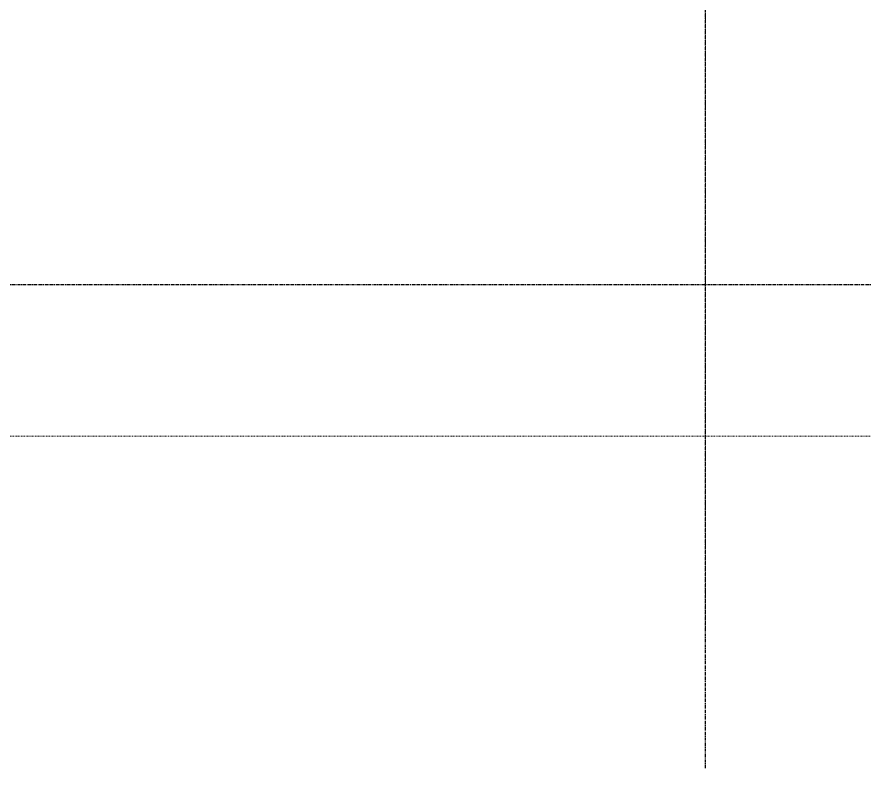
# Model space of a CAD drawing. Header units: inches. Extents: x -4058 to -1781, y 9814 to 12289.
# Drawn here: x -3591.3 to -3456, y 9814 to 9934 of the extents above; entities that cross this region are included whole.
import ezdxf

# ---------------------------------------------------------------- set-up
doc = ezdxf.new("R2010")
doc.units = ezdxf.units.IN
doc.header["$MEASUREMENT"] = 0
for name, pattern in [('Aligning Line 1_8__2_', [0.25, 0.125, -0.125]), ('Grid Line 1_2_', [0.875, 0.5, -0.125, 0.125, -0.125]), ('Grid Line 1_2__2_', [0.875, 0.5, -0.125, 0.125, -0.125])]:
    doc.linetypes.add(name, pattern=pattern)
for name, color, linetype, lineweight in [('0-1', 7, 'Continuous', 5), ('G-ANNO-SYMB-2', 147, 'Aligning Line 1_8__2_', 9), ('S-GRID-1', 1, 'Grid Line 1_2_', 9), ('S-GRID-2', 1, 'Grid Line 1_2__2_', 30)]:
    doc.layers.add(name, color=color, linetype=linetype, lineweight=lineweight)

# ---------------------------------------------------------------- blocks, each defined once
blk = doc.blocks.new('CTR - 1st Phase - Shell_rvt-1-UNITS PLANS - 3RD FLOOR')
at = {"layer": 'S-GRID-1'}
blk.add_line((-3481.32, 9836.18), (-3481.32, 12273), dxfattribs=at)
blk = doc.blocks.new('CTR - 1st Phase - Structure_rvt-1-UNITS PLANS - 3RD FLOOR')
at = {"layer": 'G-ANNO-SYMB-2'}
blk.add_line((-1904.06, 9867.01), (-3864.19, 9867.01), dxfattribs=at)
at = {"layer": 'S-GRID-2'}
for p, q in [((-3481.32, 9814.03), (-3481.32, 12247.5)), ((-1781.27, 9891.19), (-4041.78, 9891.19))]:
    blk.add_line(p, q, dxfattribs=at)

msp = doc.modelspace()

# ---------------------------------------------------------------- block references
at = {"layer": '0-1'}
for name in ['CTR - 1st Phase - Shell_rvt-1-UNITS PLANS - 3RD FLOOR', 'CTR - 1st Phase - Structure_rvt-1-UNITS PLANS - 3RD FLOOR']:
    msp.add_blockref(name, (0, 0), dxfattribs=at)

doc.saveas('drawing.dxf')
